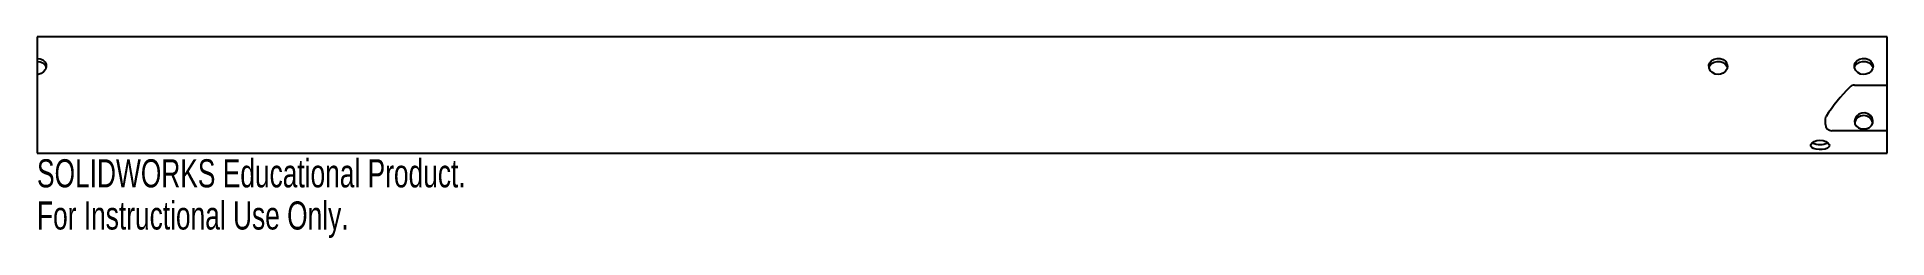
# Model space of a CAD drawing. Header units: millimetres. Extents: x 0 to 318, y -25 to 10.
import ezdxf

# ---------------------------------------------------------------- set-up
doc = ezdxf.new("R2010")
doc.units = ezdxf.units.MM
doc.styles.add('SLDTEXTSTYLE0', font='TXT', dxfattribs={"width": 0.7})

msp = doc.modelspace()

# ---------------------------------------------------------------- linework, layer by layer
at = {"color": 7, "linetype": 'Continuous', "lineweight": 25}
for p, q in [((318, 10), (0, 10)), ((0, 10), (0, 3.59)), ((318, -10), (318, 10)), ((0, 3.55), (0, -10)), ((312.42, 1.74), (318, 1.74)), ((307.42, -5.03), (307.42, -4.15)), ((318, -6.13), (308.52, -6.13)), ((0, -10), (318, -10))]:
    msp.add_line(p, q, dxfattribs=at)
at = {"color": 7, "linetype": 'Continuous', "lineweight": 25, "flags": 128}
for points in [[(0, 6.32), (0.53, 6.25), (0.99, 6.05), (1.35, 5.72), (1.56, 5.31), (1.59, 4.85), (1.45, 4.39), (1.14, 4), (0.7, 3.7), (0.19, 3.56), (0, 3.55)], [(0, 5.81), (0.52, 5.75), (0.99, 5.54), (1.35, 5.22), (1.56, 4.81), (1.56, 4.76)], [(288.98, 3.55), (288.46, 3.63), (287.99, 3.87), (287.63, 4.24), (287.42, 4.69), (287.39, 5.15), (287.54, 5.58), (287.84, 5.94), (288.28, 6.19), (288.79, 6.31), (289.33, 6.29), (289.82, 6.13), (290.22, 5.85), (290.49, 5.46), (290.58, 5.01), (290.5, 4.55), (290.25, 4.13), (289.85, 3.79), (289.36, 3.59), (288.98, 3.55)], [(287.42, 4.73), (287.53, 5.08), (287.84, 5.43), (288.27, 5.68), (288.79, 5.8), (289.32, 5.79), (289.81, 5.63), (290.21, 5.35), (290.48, 4.97), (290.53, 4.74)], [(314, 3.55), (313.47, 3.63), (313.01, 3.87), (312.65, 4.24), (312.44, 4.69), (312.41, 5.15), (312.55, 5.58), (312.86, 5.94), (313.3, 6.19), (313.81, 6.31), (314.35, 6.29), (314.84, 6.13), (315.24, 5.85), (315.5, 5.46), (315.6, 5.01), (315.52, 4.55), (315.27, 4.13), (314.87, 3.79), (314.38, 3.59), (314, 3.55)], [(312.44, 4.73), (312.55, 5.08), (312.86, 5.43), (313.29, 5.68), (313.81, 5.8), (314.34, 5.79), (314.83, 5.63), (315.23, 5.35), (315.5, 4.97), (315.55, 4.74)], [(314, -5.81), (314.52, -5.75), (314.99, -5.54), (315.35, -5.22), (315.56, -4.81), (315.59, -4.35), (315.45, -3.9), (315.14, -3.5), (314.71, -3.2), (314.19, -3.05), (313.66, -3.08), (313.17, -3.26), (312.77, -3.59), (312.5, -4.01), (312.4, -4.48), (312.48, -4.93), (312.73, -5.31), (313.12, -5.61), (313.61, -5.78), (314, -5.81)], [(307.42, -4.15), (307.48, -3.77), (307.52, -3.68)], [(308.09, -8.66), (308, -8.91), (307.75, -9.11), (307.35, -9.26), (306.85, -9.33), (306.32, -9.35), (305.81, -9.29), (305.37, -9.17), (305.06, -8.99), (304.9, -8.75), (304.93, -8.48), (305.13, -8.21), (305.48, -7.97), (305.95, -7.81), (306.48, -7.75), (307, -7.8), (307.47, -7.96), (307.83, -8.19), (308.05, -8.47), (308.09, -8.66)]]:
    msp.add_lwpolyline(points, dxfattribs=at)
at = {"color": 7, "linetype": 'Continuous', "lineweight": 25}
for centre, radius, start, end in [((335.15, -21.81), 33.05, 135.4256, 146.7335), ((312.42, 0.64), 1.1, 90, 137.3008), ((308.52, -5.03), 1.1, 180, 270), ((314, -5.12), 1.6, 13.1764, 166.4741), ((306.49, -5.66), 2.85, 242.267, 297.8022)]:
    msp.add_arc(centre, radius, start, end, dxfattribs=at)

# ---------------------------------------------------------------- texts
at = {"color": 7, "linetype": 'Continuous', "char_height": 4.8336, "attachment_point": 1, "style": 'SLDTEXTSTYLE0'}
for s, insert in [('SOLIDWORKS Educational Product.', (0, -11.02)), ('For Instructional Use Only.', (0, -18.27))]:
    msp.add_mtext(s, dxfattribs=dict(at, insert=insert))

doc.saveas('drawing.dxf')
